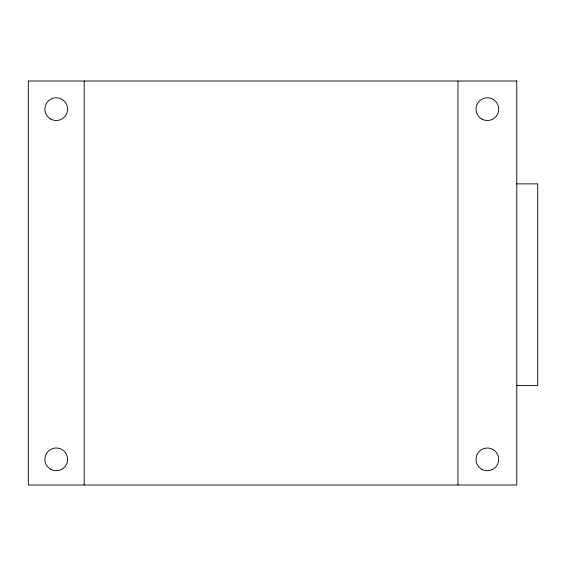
<?xml version="1.0" encoding="UTF-8"?>
<svg xmlns="http://www.w3.org/2000/svg" width="566" height="566" viewBox="0 0 566 566"><rect width="100%" height="100%" fill="white"/><g stroke="black" fill="none" stroke-linecap="round" stroke-linejoin="round"><path stroke-width="0.85" d="M516.581 183.865L537.7 183.865L537.7 385.46L516.581 385.46M457.979 80.988L457.979 485.012M84.178 80.988L84.178 485.012M516.765 80.988L28.3 80.988L28.3 485.012L516.765 485.012L516.765 80.988M50.551 118.98A11.37 11.37 0 0 0 67.609 109.132A11.37 11.37 0 0 0 50.551 99.283A11.37 11.37 0 0 0 50.551 118.98M50.551 469.207A11.37 11.37 0 0 0 67.609 459.366A11.37 11.37 0 0 0 50.551 449.517A11.37 11.37 0 0 0 50.551 469.207M481.687 469.207A11.37 11.37 0 0 0 498.738 459.366A11.37 11.37 0 0 0 481.687 449.517A11.37 11.37 0 0 0 481.687 469.207M481.687 118.98A11.37 11.37 0 0 0 498.738 109.132A11.37 11.37 0 0 0 481.687 99.283A11.37 11.37 0 0 0 481.687 118.98"/></g></svg>
